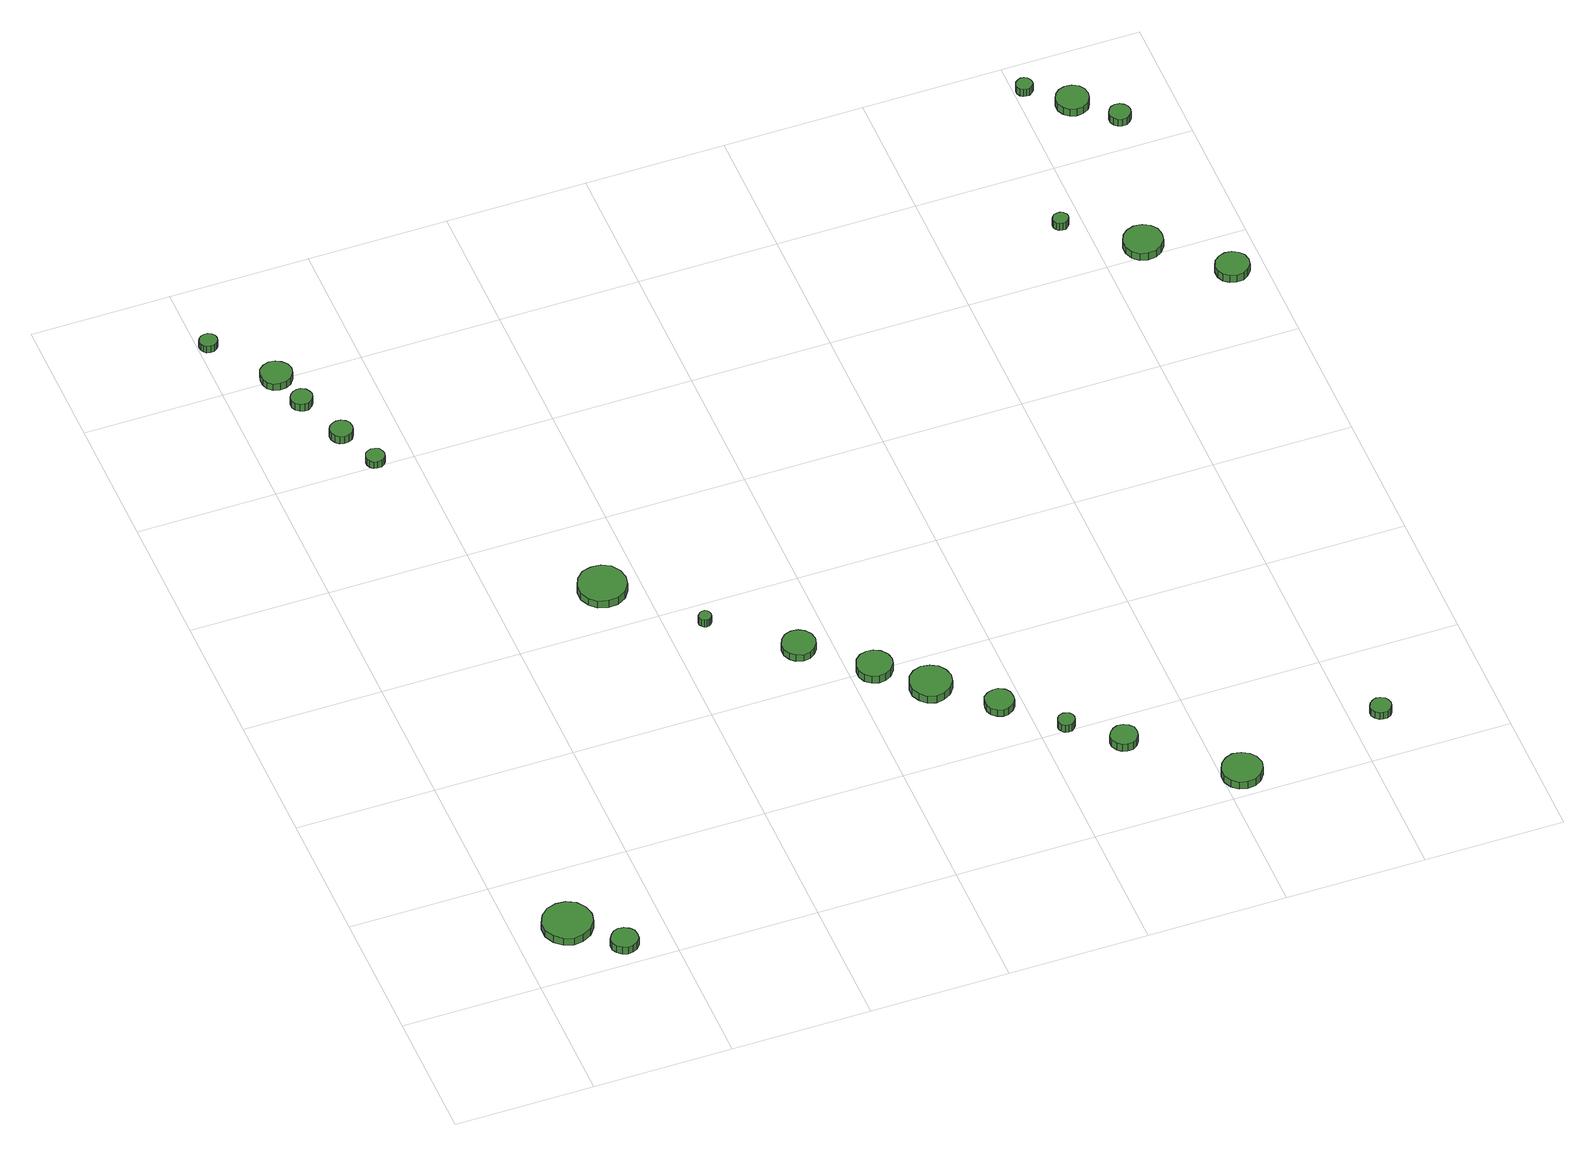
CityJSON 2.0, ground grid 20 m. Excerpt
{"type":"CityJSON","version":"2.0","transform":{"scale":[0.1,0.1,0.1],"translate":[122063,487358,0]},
"CityObjects":{
"tree1":{"type":"SolitaryVegetationObject","attributes":{"function":"something"},"geometry":[{"type":"MultiSurface","lod":"1","boundaries":[[[0,1,2,3,4,5,6,7,8,9,10,11,12,13,14]],[[15,16,17,18,19,20,21,22,23,24,25,26,27,28,29]],[[0,29,28,1]],[[1,28,27,2]],[[2,27,26,3]],[[3,26,25,4]],[[4,25,24,5]],[[5,24,23,6]],[[6,23,22,7]],[[7,22,21,8]],[[8,21,20,9]],[[9,20,19,10]],[[10,19,18,11]],[[11,18,17,12]],[[12,17,16,13]],[[13,16,15,14]],[[14,15,29,0]]]}]},
"tree2":{"type":"SolitaryVegetationObject","attributes":{"function":"something"},"geometry":[{"type":"MultiSurface","lod":"1","boundaries":[[[30,31,32,33,34,35,36,37,38,39,40,41,42,43,44]],[[45,46,47,48,49,50,51,52,53,54,55,56,57,58,59]],[[30,59,58,31]],[[31,58,57,32]],[[32,57,56,33]],[[33,56,55,34]],[[34,55,54,35]],[[35,54,53,36]],[[36,53,52,37]],[[37,52,51,38]],[[38,51,50,39]],[[39,50,49,40]],[[40,49,48,41]],[[41,48,47,42]],[[42,47,46,43]],[[43,46,45,44]],[[44,45,59,30]]]}]},
"tree3":{"type":"SolitaryVegetationObject","attributes":{"function":"something"},"geometry":[{"type":"MultiSurface","lod":"1","boundaries":[[[60,61,62,63,64,65,66,67,68,69,70,71,72,73,74]],[[75,76,77,78,79,80,81,82,83,84,85,86,87,88,89]],[[60,89,88,61]],[[61,88,87,62]],[[62,87,86,63]],[[63,86,85,64]],[[64,85,84,65]],[[65,84,83,66]],[[66,83,82,67]],[[67,82,81,68]],[[68,81,80,69]],[[69,80,79,70]],[[70,79,78,71]],[[71,78,77,72]],[[72,77,76,73]],[[73,76,75,74]],[[74,75,89,60]]]}]},
"tree4":{"type":"SolitaryVegetationObject","attributes":{"function":"something"},"geometry":[{"type":"MultiSurface","lod":"1","boundaries":[[[90,91,92,93,94,95,96,97,98,99,100,101,102,103,104]],[[105,106,107,108,109,110,111,112,113,114,115,116,117,118,119]],[[90,119,118,91]],[[91,118,117,92]],[[92,117,116,93]],[[93,116,115,94]],[[94,115,114,95]],[[95,114,113,96]],[[96,113,112,97]],[[97,112,111,98]],[[98,111,110,99]],[[99,110,109,100]],[[100,109,108,101]],[[101,108,107,102]],[[102,107,106,103]],[[103,106,105,104]],[[104,105,119,90]]]}]},
"tree5":{"type":"SolitaryVegetationObject","attributes":{"function":"something"},"geometry":[{"type":"MultiSurface","lod":"1","boundaries":[[[120,121,122,123,124,125,126,127,128,129,130,131,132,133,134]],[[135,136,137,138,139,140,141,142,143,144,145,146,147,148,149]],[[120,149,148,121]],[[121,148,147,122]],[[122,147,146,123]],[[123,146,145,124]],[[124,145,144,125]],[[125,144,143,126]],[[126,143,142,127]],[[127,142,141,128]],[[128,141,140,129]],[[129,140,139,130]],[[130,139,138,131]],[[131,138,137,132]],[[132,137,136,133]],[[133,136,135,134]],[[134,135,149,120]]]}]},
"tree6":{"type":"SolitaryVegetationObject","attributes":{"function":"something"},"geometry":[{"type":"MultiSurface","lod":"1","boundaries":[[[150,151,152,153,154,155,156,157,158,159,160,161,162,163,164]],[[165,166,167,168,169,170,171,172,173,174,175,176,177,178,179]],[[150,179,178,151]],[[151,178,177,152]],[[152,177,176,153]],[[153,176,175,154]],[[154,175,174,155]],[[155,174,173,156]],[[156,173,172,157]],[[157,172,171,158]],[[158,171,170,159]],[[159,170,169,160]],[[160,169,168,161]],[[161,168,167,162]],[[162,167,166,163]],[[163,166,165,164]],[[164,165,179,150]]]}]},
"tree7":{"type":"SolitaryVegetationObject","attributes":{"function":"something"},"geometry":[{"type":"MultiSurface","lod":"1","boundaries":[[[180,181,182,183,184,185,186,187,188,189,190,191,192,193,194]],[[195,196,197,198,199,200,201,202,203,204,205,206,207,208,209]],[[180,209,208,181]],[[181,208,207,182]],[[182,207,206,183]],[[183,206,205,184]],[[184,205,204,185]],[[185,204,203,186]],[[186,203,202,187]],[[187,202,201,188]],[[188,201,200,189]],[[189,200,199,190]],[[190,199,198,191]],[[191,198,197,192]],[[192,197,196,193]],[[193,196,195,194]],[[194,195,209,180]]]}]},
"tree8":{"type":"SolitaryVegetationObject","attributes":{"function":"something"},"geometry":[{"type":"MultiSurface","lod":"1","boundaries":[[[210,211,212,213,214,215,216,217,218,219,220,221,222,223,224]],[[225,226,227,228,229,230,231,232,233,234,235,236,237,238,239]],[[210,239,238,211]],[[211,238,237,212]],[[212,237,236,213]],[[213,236,235,214]],[[214,235,234,215]],[[215,234,233,216]],[[216,233,232,217]],[[217,232,231,218]],[[218,231,230,219]],[[219,230,229,220]],[[220,229,228,221]],[[221,228,227,222]],[[222,227,226,223]],[[223,226,225,224]],[[224,225,239,210]]]}]},
"tree9":{"type":"SolitaryVegetationObject","attributes":{"function":"something"},"geometry":[{"type":"MultiSurface","lod":"1","boundaries":[[[240,241,242,243,244,245,246,247,248,249,250,251,252,253,254]],[[255,256,257,258,259,260,261,262,263,264,265,266,267,268,269]],[[240,269,268,241]],[[241,268,267,242]],[[242,267,266,243]],[[243,266,265,244]],[[244,265,264,245]],[[245,264,263,246]],[[246,263,262,247]],[[247,262,261,248]],[[248,261,260,249]],[[249,260,259,250]],[[250,259,258,251]],[[251,258,257,252]],[[252,257,256,253]],[[253,256,255,254]],[[254,255,269,240]]]}]},
"tree10":{"type":"SolitaryVegetationObject","attributes":{"function":"something"},"geometry":[{"type":"MultiSurface","lod":"1","boundaries":[[[270,271,272,273,274,275,276,277,278,279,280,281,282,283,284]],[[285,286,287,288,289,290,291,292,293,294,295,296,297,298,299]],[[270,299,298,271]],[[271,298,297,272]],[[272,297,296,273]],[[273,296,295,274]],[[274,295,294,275]],[[275,294,293,276]],[[276,293,292,277]],[[277,292,291,278]],[[278,291,290,279]],[[279,290,289,280]],[[280,289,288,281]],[[281,288,287,282]],[[282,287,286,283]],[[283,286,285,284]],[[284,285,299,270]]]}]},
"tree11":{"type":"SolitaryVegetationObject","attributes":{"function":"something"},"geometry":[{"type":"MultiSurface","lod":"1","boundaries":[[[300,301,302,303,304,305,306,307,308,309,310,311,312,313,314]],[[315,316,317,318,319,320,321,322,323,324,325,326,327,328,329]],[[300,329,328,301]],[[301,328,327,302]],[[302,327,326,303]],[[303,326,325,304]],[[304,325,324,305]],[[305,324,323,306]],[[306,323,322,307]],[[307,322,321,308]],[[308,321,320,309]],[[309,320,319,310]],[[310,319,318,311]],[[311,318,317,312]],[[312,317,316,313]],[[313,316,315,314]],[[314,315,329,300]]]}]},
"tree12":{"type":"SolitaryVegetationObject","attributes":{"function":"something"},"geometry":[{"type":"MultiSurface","lod":"1","boundaries":[[[330,331,332,333,334,335,336,337,338,339,340,341,342,343,344]],[[345,346,347,348,349,350,351,352,353,354,355,356,357,358,359]],[[330,359,358,331]],[[331,358,357,332]],[[332,357,356,333]],[[333,356,355,334]],[[334,355,354,335]],[[335,354,353,336]],[[336,353,352,337]],[[337,352,351,338]],[[338,351,350,339]],[[339,350,349,340]],[[340,349,348,341]],[[341,348,347,342]],[[342,347,346,343]],[[343,346,345,344]],[[344,345,359,330]]]}]},
"tree13":{"type":"SolitaryVegetationObject","attributes":{"function":"something"},"geometry":[{"type":"MultiSurface","lod":"1","boundaries":[[[360,361,362,363,364,365,366,367,368,369,370,371,372,373,374]],[[375,376,377,378,379,380,381,382,383,384,385,386,387,388,389]],[[360,389,388,361]],[[361,388,387,362]],[[362,387,386,363]],[[363,386,385,364]],[[364,385,384,365]],[[365,384,383,366]],[[366,383,382,367]],[[367,382,381,368]],[[368,381,380,369]],[[369,380,379,370]],[[370,379,378,371]],[[371,378,377,372]],[[372,377,376,373]],[[373,376,375,374]],[[374,375,389,360]]]}]},
"tree14":{"type":"SolitaryVegetationObject","attributes":{"function":"something"},"geometry":[{"type":"MultiSurface","lod":"1","boundaries":[[[390,391,392,393,394,395,396,397,398,399,400,401,402,403,404]],[[405,406,407,408,409,410,411,412,413,414,415,416,417,418,419]],[[390,419,418,391]],[[391,418,417,392]],[[392,417,416,393]],[[393,416,415,394]],[[394,415,414,395]],[[395,414,413,396]],[[396,413,412,397]],[[397,412,411,398]],[[398,411,410,399]],[[399,410,409,400]],[[400,409,408,401]],[[401,408,407,402]],[[402,407,406,403]],[[403,406,405,404]],[[404,405,419,390]]]}]},
"tree15":{"type":"SolitaryVegetationObject","attributes":{"function":"something"},"geometry":[{"type":"MultiSurface","lod":"1","boundaries":[[[420,421,422,423,424,425,426,427,428,429,430,431,432,433,434]],[[435,436,437,438,439,440,441,442,443,444,445,446,447,448,449]],[[420,449,448,421]],[[421,448,447,422]],[[422,447,446,423]],[[423,446,445,424]],[[424,445,444,425]],[[425,444,443,426]],[[426,443,442,427]],[[427,442,441,428]],[[428,441,440,429]],[[429,440,439,430]],[[430,439,438,431]],[[431,438,437,432]],[[432,437,436,433]],[[433,436,435,434]],[[434,435,449,420]]]}]},
"tree16":{"type":"SolitaryVegetationObject","attributes":{"function":"something"},"geometry":[{"type":"MultiSurface","lod":"1","boundaries":[[[450,451,452,453,454,455,456,457,458,459,460,461,462,463,464]],[[465,466,467,468,469,470,471,472,473,474,475,476,477,478,479]],[[450,479,478,451]],[[451,478,477,452]],[[452,477,476,453]],[[453,476,475,454]],[[454,475,474,455]],[[455,474,473,456]],[[456,473,472,457]],[[457,472,471,458]],[[458,471,470,459]],[[459,470,469,460]],[[460,469,468,461]],[[461,468,467,462]],[[462,467,466,463]],[[463,466,465,464]],[[464,465,479,450]]]}]},
"tree17":{"type":"SolitaryVegetationObject","attributes":{"function":"something"},"geometry":[{"type":"MultiSurface","lod":"1","boundaries":[[[480,481,482,483,484,485,486,487,488,489,490,491,492,493,494]],[[495,496,497,498,499,500,501,502,503,504,505,506,507,508,509]],[[480,509,508,481]],[[481,508,507,482]],[[482,507,506,483]],[[483,506,505,484]],[[484,505,504,485]],[[485,504,503,486]],[[486,503,502,487]],[[487,502,501,488]],[[488,501,500,489]],[[489,500,499,490]],[[490,499,498,491]],[[491,498,497,492]],[[492,497,496,493]],[[493,496,495,494]],[[494,495,509,480]]]}]},
"tree18":{"type":"SolitaryVegetationObject","attributes":{"function":"something"},"geometry":[{"type":"MultiSurface","lod":"1","boundaries":[[[510,511,512,513,514,515,516,517,518,519,520,521,522,523,524]],[[525,526,527,528,529,530,531,532,533,534,535,536,537,538,539]],[[510,539,538,511]],[[511,538,537,512]],[[512,537,536,513]],[[513,536,535,514]],[[514,535,534,515]],[[515,534,533,516]],[[516,533,532,517]],[[517,532,531,518]],[[518,531,530,519]],[[519,530,529,520]],[[520,529,528,521]],[[521,528,527,522]],[[522,527,526,523]],[[523,526,525,524]],[[524,525,539,510]]]}]},
"tree19":{"type":"SolitaryVegetationObject","attributes":{"function":"something"},"geometry":[{"type":"MultiSurface","lod":"1","boundaries":[[[540,541,542,543,544,545,546,547,548,549,550,551,552,553,554]],[[555,556,557,558,559,560,561,562,563,564,565,566,567,568,569]],[[540,569,568,541]],[[541,568,567,542]],[[542,567,566,543]],[[543,566,565,544]],[[544,565,564,545]],[[545,564,563,546]],[[546,563,562,547]],[[547,562,561,548]],[[548,561,560,549]],[[549,560,559,550]],[[550,559,558,551]],[[551,558,557,552]],[[552,557,556,553]],[[553,556,555,554]],[[554,555,569,540]]]}]},
"tree20":{"type":"SolitaryVegetationObject","attributes":{"function":"something"},"geometry":[{"type":"MultiSurface","lod":"1","boundaries":[[[570,571,572,573,574,575,576,577,578,579,580,581,582,583,584]],[[585,586,587,588,589,590,591,592,593,594,595,596,597,598,599]],[[570,599,598,571]],[[571,598,597,572]],[[572,597,596,573]],[[573,596,595,574]],[[574,595,594,575]],[[575,594,593,576]],[[576,593,592,577]],[[577,592,591,578]],[[578,591,590,579]],[[579,590,589,580]],[[580,589,588,581]],[[581,588,587,582]],[[582,587,586,583]],[[583,586,585,584]],[[584,585,599,570]]]}]},
"tree21":{"type":"SolitaryVegetationObject","attributes":{"function":"something"},"geometry":[{"type":"MultiSurface","lod":"1","boundaries":[[[600,601,602,603,604,605,606,607,608,609,610,611,612,613,614]],[[615,616,617,618,619,620,621,622,623,624,625,626,627,628,629]],[[600,629,628,601]],[[601,628,627,602]],[[602,627,626,603]],[[603,626,625,604]],[[604,625,624,605]],[[605,624,623,606]],[[606,623,622,607]],[[607,622,621,608]],[[608,621,620,609]],[[609,620,619,610]],[[610,619,618,611]],[[611,618,617,612]],[[612,617,616,613]],[[613,616,615,614]],[[614,615,629,600]]]}]},
"tree22":{"type":"SolitaryVegetationObject","attributes":{"function":"something"},"geometry":[{"type":"MultiSurface","lod":"1","boundaries":[[[630,631,632,633,634,635,636,637,638,639,640,641,642,643,644]],[[645,646,647,648,649,650,651,652,653,654,655,656,657,658,659]],[[630,659,658,631]],[[631,658,657,632]],[[632,657,656,633]],[[633,656,655,634]],[[634,655,654,635]],[[635,654,653,636]],[[636,653,652,637]],[[637,652,651,638]],[[638,651,650,639]],[[639,650,649,640]],[[640,649,648,641]],[[641,648,647,642]],[[642,647,646,643]],[[643,646,645,644]],[[644,645,659,630]]]}]},
"tree23":{"type":"SolitaryVegetationObject","attributes":{"function":"something"},"geometry":[{"type":"MultiSurface","lod":"1","boundaries":[[[660,661,662,663,664,665,666,667,668,669,670,671,672,673,674]],[[675,676,677,678,679,680,681,682,683,684,685,686,687,688,689]],[[660,689,688,661]],[[661,688,687,662]],[[662,687,686,663]],[[663,686,685,664]],[[664,685,684,665]],[[665,684,683,666]],[[666,683,682,667]],[[667,682,681,668]],[[668,681,680,669]],[[669,680,679,670]],[[670,679,678,671]],[[671,678,677,672]],[[672,677,676,673]],[[673,676,675,674]],[[674,675,689,660]]]}]}
},
"vertices":[
[109,92,17],[106,107,17],[97,119,17],[84,126,17],[70,127,17],[56,123,17],[45,113,17],[39,100,17],[39,85,17],[45,72,17],[56,62,17],[70,57,17],[84,59,17],[97,66,17],[106,78,17],[106,78,4],[97,66,4],[84,59,4],[70,57,4],[56,62,4],[45,72,4],[39,85,4],[39,100,4],[45,113,4],[56,123,4],[70,127,4],[84,126,4],[97,119,4],[106,107,4],[109,92,4],
[153,35,16],[152,43,16],[147,49,16],[140,53,16],[132,54,16],[125,52,16],[119,46,16],[115,39,16],[115,31,16],[119,24,16],[125,19,16],[132,16,16],[140,17,16],[147,21,16],[152,27,16],[152,27,3],[147,21,3],[140,17,3],[132,16,3],[125,19,3],[119,24,3],[115,31,3],[115,39,3],[119,46,3],[125,52,3],[132,54,3],[140,53,3],[147,49,3],[152,43,3],[153,35,3],
[26,1290,17],[25,1295,17],[22,1299,17],[17,1302,17],[12,1302,17],[7,1301,17],[3,1297,17],[1,1293,17],[1,1287,17],[3,1283,17],[7,1279,17],[12,1278,17],[17,1278,17],[22,1281,17],[25,1285,17],[25,1285,5],[22,1281,5],[17,1278,5],[12,1278,5],[7,1279,5],[3,1283,5],[1,1287,5],[1,1293,5],[3,1297,5],[7,1301,5],[12,1302,5],[17,1302,5],[22,1299,5],[25,1295,5],[26,1290,5],
[109,1147,15],[107,1153,15],[104,1158,15],[98,1162,15],[92,1162,15],[86,1160,15],[81,1156,15],[78,1150,15],[78,1144,15],[81,1138,15],[86,1134,15],[92,1132,15],[98,1132,15],[104,1136,15],[107,1141,15],[107,1141,2],[104,1136,2],[98,1132,2],[92,1132,2],[86,1134,2],[81,1138,2],[78,1144,2],[78,1150,2],[81,1156,2],[86,1160,2],[92,1162,2],[98,1162,2],[104,1158,2],[107,1153,2],[109,1147,2],
[100,1202,15],[98,1211,15],[92,1218,15],[84,1223,15],[75,1224,15],[66,1221,15],[59,1215,15],[56,1206,15],[56,1197,15],[59,1189,15],[66,1182,15],[75,1180,15],[84,1181,15],[92,1185,15],[98,1193,15],[98,1193,3],[92,1185,3],[84,1181,3],[75,1180,3],[66,1182,3],[59,1189,3],[56,1197,3],[56,1206,3],[59,1215,3],[66,1221,3],[75,1224,3],[84,1223,3],[92,1218,3],[98,1211,3],[100,1202,3],
[138,1072,14],[137,1079,14],[133,1084,14],[127,1088,14],[120,1088,14],[114,1086,14],[109,1082,14],[106,1076,14],[106,1069,14],[109,1063,14],[114,1058,14],[120,1056,14],[127,1057,14],[133,1060,14],[137,1066,14],[137,1066,1],[133,1060,1],[127,1057,1],[120,1056,1],[114,1058,1],[109,1063,1],[106,1069,1],[106,1076,1],[109,1082,1],[114,1086,1],[120,1088,1],[127,1088,1],[133,1084,1],[137,1079,1],[138,1072,1],
[160,1009,14],[159,1014,14],[156,1019,14],[151,1021,14],[145,1022,14],[140,1020,14],[136,1017,14],[134,1011,14],[134,1006,14],[136,1001,14],[140,997,14],[145,996,14],[151,996,14],[156,999,14],[159,1003,14],[159,1003,2],[156,999,2],[151,996,2],[145,996,2],[140,997,2],[136,1001,2],[134,1006,2],[134,1011,2],[136,1017,2],[140,1020,2],[145,1022,2],[151,1021,2],[156,1019,2],[159,1014,2],[160,1009,2],
[378,667,21],[375,681,21],[367,693,21],[354,700,21],[340,701,21],[326,697,21],[316,687,21],[310,674,21],[310,660,21],[316,647,21],[326,637,21],[340,633,21],[354,634,21],[367,641,21],[375,653,21],[375,653,8],[367,641,8],[354,634,8],[340,633,8],[326,637,8],[316,647,8],[310,660,8],[310,674,8],[316,687,8],[326,697,8],[340,701,8],[354,700,8],[367,693,8],[375,681,8],[378,667,8],
[462,565,16],[461,569,16],[459,572,16],[456,574,16],[452,574,16],[449,573,16],[446,570,16],[444,567,16],[444,563,16],[446,560,16],[449,557,16],[452,556,16],[456,556,16],[459,558,16],[461,561,16],[461,561,3],[459,558,3],[456,556,3],[452,556,3],[449,557,3],[446,560,3],[444,563,3],[444,567,3],[446,570,3],[449,573,3],[452,574,3],[456,574,3],[459,572,3],[461,569,3],[462,565,3],
[577,473,15],[575,483,15],[569,491,15],[561,496,15],[551,497,15],[541,494,15],[534,487,15],[530,478,15],[530,468,15],[534,459,15],[541,452,15],[551,449,15],[561,450,15],[569,455,15],[575,463,15],[575,463,3],[569,455,3],[561,450,3],[551,449,3],[541,452,3],[534,459,3],[530,468,3],[530,478,3],[534,487,3],[541,494,3],[551,497,3],[561,496,3],[569,491,3],[575,483,3],[577,473,3],
[660,400,15],[658,410,15],[651,419,15],[642,424,15],[632,425,15],[622,422,15],[614,415,15],[610,405,15],[610,395,15],[614,385,15],[622,378,15],[632,375,15],[642,376,15],[651,381,15],[658,390,15],[658,390,2],[651,381,2],[642,376,2],[632,375,2],[622,378,2],[614,385,2],[610,395,2],[610,405,2],[614,415,2],[622,422,2],[632,425,2],[642,424,2],[651,419,2],[658,410,2],[660,400,2],
[724,343,14],[721,355,14],[714,365,14],[703,371,14],[691,373,14],[679,369,14],[670,361,14],[665,349,14],[665,337,14],[670,326,14],[679,317,14],[691,313,14],[703,315,14],[714,321,14],[721,331,14],[721,331,1],[714,321,1],[703,315,1],[691,313,1],[679,317,1],[670,326,1],[665,337,1],[665,349,1],[670,361,1],[679,369,1],[691,373,1],[703,371,1],[714,365,1],[721,355,1],[724,343,1],
[788,277,14],[787,285,14],[782,292,14],[774,297,14],[766,297,14],[758,295,14],[751,289,14],[748,281,14],[748,273,14],[751,265,14],[758,259,14],[766,256,14],[774,257,14],[782,262,14],[787,268,14],[787,268,2],[782,262,2],[774,257,2],[766,256,2],[758,259,2],[751,265,2],[748,273,2],[748,281,2],[751,289,2],[758,295,2],[766,297,2],[774,297,2],[782,292,2],[787,285,2],[788,277,2],
[851,210,14],[850,215,14],[847,219,14],[843,221,14],[838,222,14],[833,220,14],[829,217,14],[827,212,14],[827,207,14],[829,203,14],[833,199,14],[838,198,14],[843,198,14],[847,201,14],[850,205,14],[850,205,1],[847,201,1],[843,198,1],[838,198,1],[833,199,1],[829,203,1],[827,207,1],[827,212,1],[829,217,1],[833,220,1],[838,222,1],[843,221,1],[847,219,1],[850,215,1],[851,210,1],
[920,155,14],[919,163,14],[914,169,14],[907,173,14],[899,174,14],[892,171,14],[886,166,14],[882,159,14],[882,151,14],[886,143,14],[892,138,14],[899,136,14],[907,136,14],[914,140,14],[919,147,14],[919,147,1],[914,140,1],[907,136,1],[899,136,1],[892,138,1],[886,143,1],[882,151,1],[882,159,1],[886,166,1],[892,171,1],[899,174,1],[907,173,1],[914,169,1],[919,163,1],[920,155,1],
[1056,38,16],[1053,50,16],[1046,59,16],[1036,65,16],[1024,67,16],[1013,63,16],[1004,55,16],[999,44,16],[999,32,16],[1004,21,16],[1013,13,16],[1024,10,16],[1036,11,16],[1046,17,16],[1053,27,16],[1053,27,3],[1046,17,3],[1036,11,3],[1024,10,3],[1013,13,3],[1004,21,3],[999,32,3],[999,44,3],[1004,55,3],[1013,63,3],[1024,67,3],[1036,65,3],[1046,59,3],[1053,50,3],[1056,38,3],
[1259,81,16],[1257,87,16],[1254,92,16],[1248,95,16],[1242,96,16],[1237,94,16],[1232,90,16],[1229,84,16],[1229,78,16],[1232,73,16],[1237,68,16],[1242,67,16],[1248,67,16],[1254,70,16],[1257,75,16],[1257,75,3],[1254,70,3],[1248,67,3],[1242,67,3],[1237,68,3],[1232,73,3],[1229,78,3],[1229,84,3],[1232,90,3],[1237,94,3],[1242,96,3],[1248,95,3],[1254,92,3],[1257,87,3],[1259,81,3],
[1178,1089,24],[1177,1093,24],[1174,1097,24],[1170,1099,24],[1166,1099,24],[1161,1098,24],[1158,1095,24],[1156,1091,24],[1156,1086,24],[1158,1082,24],[1161,1079,24],[1166,1078,24],[1170,1078,24],[1174,1081,24],[1177,1084,24],[1177,1084,11],[1174,1081,11],[1170,1078,11],[1166,1078,11],[1161,1079,11],[1158,1082,11],[1156,1086,11],[1156,1091,11],[1158,1095,11],[1161,1098,11],[1166,1099,11],[1170,1099,11],[1174,1097,11],[1177,1093,11],[1178,1089,11],
[1284,1011,24],[1282,1023,24],[1275,1032,24],[1265,1038,24],[1253,1039,24],[1242,1035,24],[1234,1028,24],[1229,1017,24],[1229,1006,24],[1234,995,24],[1242,987,24],[1253,984,24],[1265,985,24],[1275,991,24],[1282,1000,24],[1282,1000,11],[1275,991,11],[1265,985,11],[1253,984,11],[1242,987,11],[1234,995,11],[1229,1006,11],[1229,1017,11],[1234,1028,11],[1242,1035,11],[1253,1039,11],[1265,1038,11],[1275,1032,11],[1282,1023,11],[1284,1011,11],
[1223,1342,25],[1222,1347,25],[1219,1351,25],[1215,1353,25],[1210,1354,25],[1206,1352,25],[1202,1349,25],[1200,1345,25],[1200,1340,25],[1202,1335,25],[1206,1332,25],[1210,1331,25],[1215,1331,25],[1219,1334,25],[1222,1337,25],[1222,1337,12],[1219,1334,12],[1215,1331,12],[1210,1331,12],[1206,1332,12],[1202,1335,12],[1200,1340,12],[1200,1345,12],[1202,1349,12],[1206,1352,12],[1210,1354,12],[1215,1353,12],[1219,1351,12],[1222,1347,12],[1223,1342,12],
[1376,925,24],[1374,935,24],[1368,942,24],[1360,947,24],[1350,948,24],[1341,945,24],[1333,939,24],[1329,930,24],[1329,920,24],[1333,911,24],[1341,905,24],[1350,902,24],[1360,903,24],[1368,908,24],[1374,915,24],[1374,915,11],[1368,908,11],[1360,903,11],[1350,902,11],[1341,905,11],[1333,911,11],[1329,920,11],[1329,930,11],[1333,939,11],[1341,945,11],[1350,948,11],[1360,947,11],[1368,942,11],[1374,935,11],[1376,925,11],
[1286,1295,25],[1284,1305,25],[1279,1312,25],[1270,1317,25],[1260,1318,25],[1251,1315,25],[1244,1309,25],[1240,1300,25],[1240,1290,25],[1244,1281,25],[1251,1275,25],[1260,1272,25],[1270,1273,25],[1279,1278,25],[1284,1286,25],[1284,1286,12],[1279,1278,12],[1270,1273,12],[1260,1272,12],[1251,1275,12],[1244,1281,12],[1240,1290,12],[1240,1300,12],[1244,1309,12],[1251,1315,12],[1260,1318,12],[1270,1317,12],[1279,1312,12],[1284,1305,12],[1286,1295,12],
[1328,1247,25],[1327,1253,25],[1323,1258,25],[1318,1261,25],[1311,1262,25],[1305,1260,25],[1301,1256,25],[1298,1250,25],[1298,1244,25],[1301,1238,25],[1305,1234,25],[1311,1232,25],[1318,1232,25],[1323,1236,25],[1327,1241,25],[1327,1241,12],[1323,1236,12],[1318,1232,12],[1311,1232,12],[1305,1234,12],[1301,1238,12],[1298,1244,12],[1298,1250,12],[1301,1256,12],[1305,1260,12],[1311,1262,12],[1318,1261,12],[1323,1258,12],[1327,1253,12],[1328,1247,12]
]}
